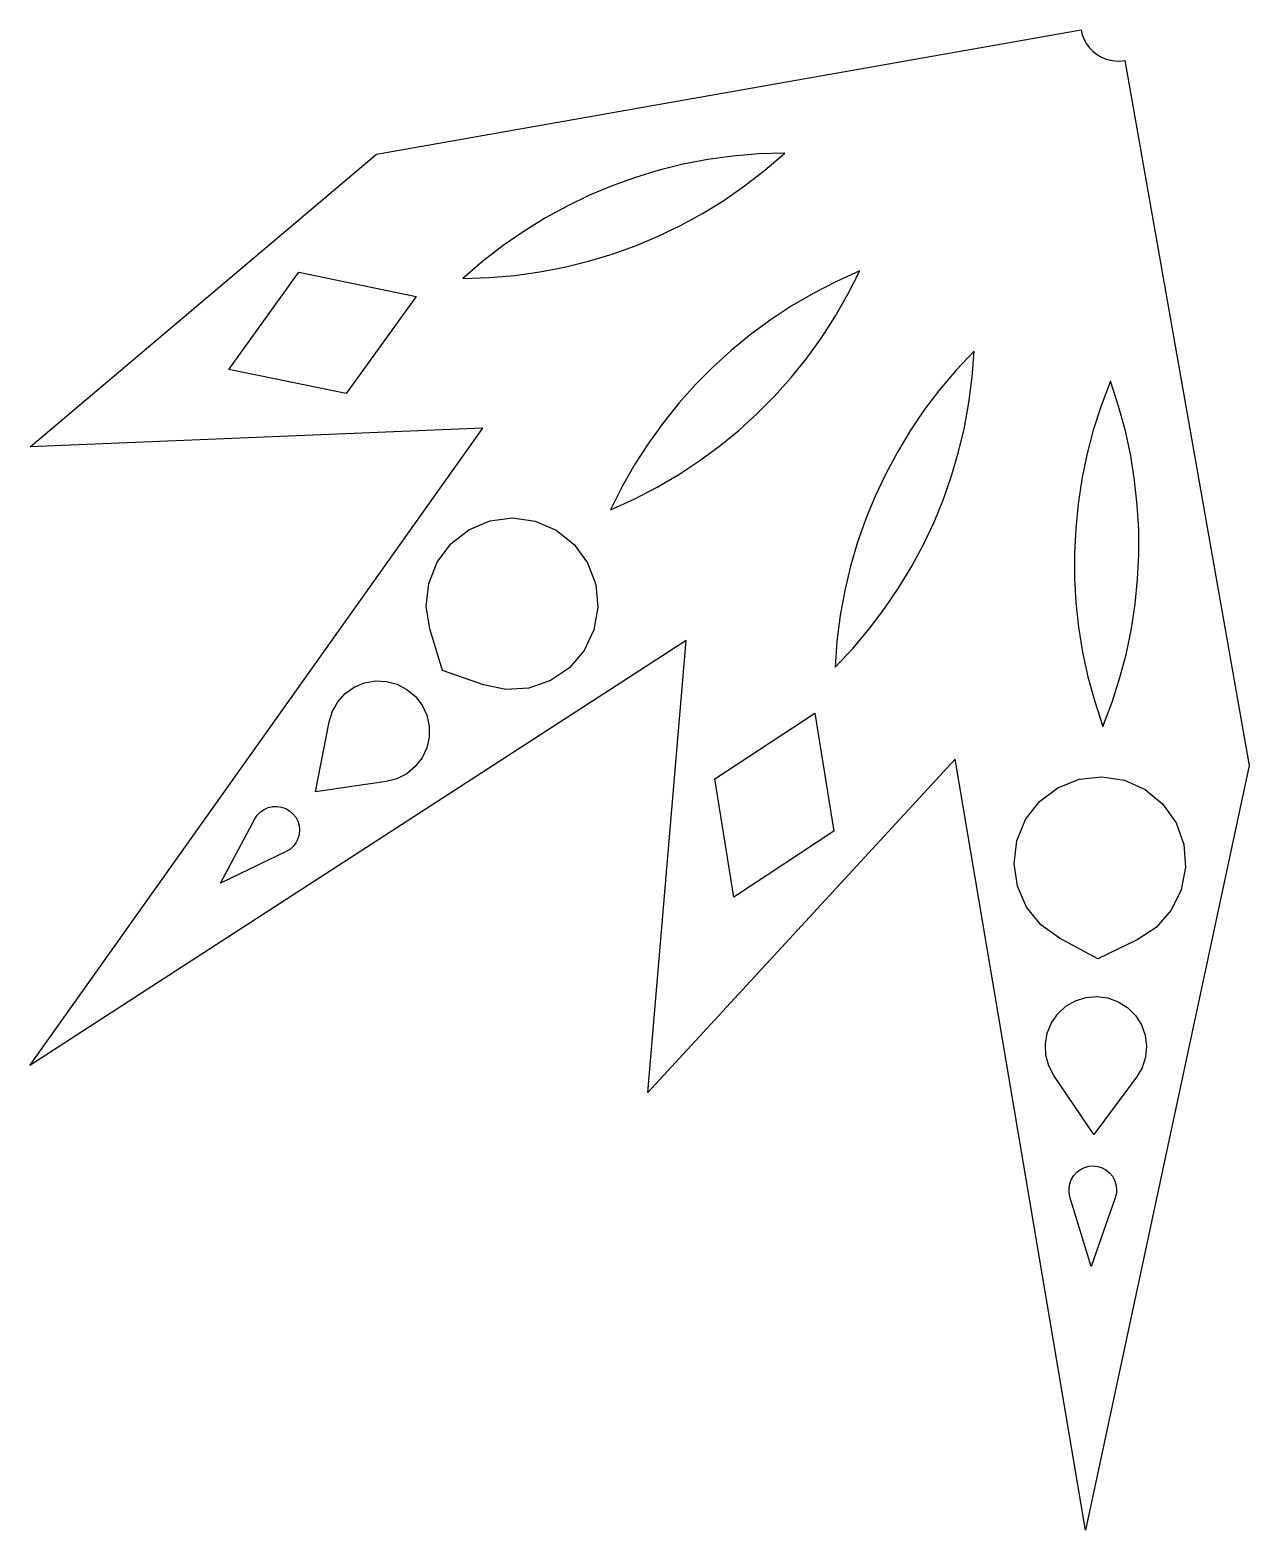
# Model space of a CAD drawing. Header units: metres. Extents: x 0 to 1198, y -1473 to 0.
import ezdxf

# ---------------------------------------------------------------- set-up
doc = ezdxf.new("R2010")
doc.units = ezdxf.units.M

msp = doc.modelspace()

# ---------------------------------------------------------------- linework, layer by layer
at = {"layer": 'CONTOUR'}
msp.add_lwpolyline([(1197.6, -722.33), (1036.81, -1473.22), (908.93, -716.03), (607.15, -1043.44), (644.65, -599.75), (0, -1017.01), (444.99, -391.18), (0.09, -409.29), (340.34, -122.07), (1032.66, 0), (1033.81, -4.7), (1035.57, -9.21), (1037.89, -13.46), (1040.76, -17.36), (1044.1, -20.85), (1047.88, -23.88), (1052.01, -26.39), (1056.44, -28.34), (1061.09, -29.7), (1065.87, -30.43), (1070.71, -30.54), (1075.52, -30.01)], close=True, dxfattribs=at)
at = {"layer": 'HOLES'}
for points in [[(741.5, -120.97), (715.8, -121.74), (690.64, -123.87), (665.97, -127.28), (641.78, -131.92), (618.07, -137.78), (594.81, -144.81), (572, -153.01), (549.65, -162.37), (527.75, -172.9), (506.31, -184.61), (485.34, -197.52), (464.85, -211.67), (444.86, -227.11), (425.39, -243.9), (451.09, -243.13), (476.25, -241), (500.92, -237.6), (525.11, -232.95), (548.82, -227.09), (572.08, -220.06), (594.89, -211.86), (617.24, -202.5), (639.14, -191.97), (660.58, -180.26), (681.55, -167.35), (702.04, -153.2), (722.03, -137.76)], [(379.41, -261.78), (310.64, -357.15), (195.5, -333.3), (264.27, -237.93)], [(815.19, -236.64), (791.75, -247.19), (769.31, -258.78), (747.82, -271.37), (727.25, -284.92), (707.58, -299.4), (688.79, -314.8), (670.86, -331.11), (653.79, -348.31), (637.58, -366.41), (622.25, -385.44), (607.82, -405.39), (594.3, -426.31), (581.74, -448.22), (570.19, -471.18), (593.63, -460.63), (616.07, -449.04), (637.55, -436.45), (658.12, -422.9), (677.79, -408.42), (696.59, -393.02), (714.52, -376.72), (731.59, -359.51), (747.79, -341.41), (763.12, -322.39), (777.55, -302.43), (791.07, -281.51), (803.63, -259.6)], [(927.53, -315.31), (909.91, -334.02), (893.62, -353.32), (878.58, -373.17), (864.77, -393.56), (852.14, -414.47), (840.66, -435.89), (830.34, -457.81), (821.15, -480.24), (813.11, -503.17), (806.23, -526.61), (800.53, -550.57), (796.04, -575.06), (792.83, -600.11), (790.93, -625.75), (808.56, -607.04), (824.85, -587.74), (839.88, -567.89), (853.7, -547.5), (866.33, -526.59), (877.8, -505.17), (888.13, -483.24), (897.32, -460.82), (905.36, -437.89), (912.24, -414.45), (917.94, -390.49), (922.42, -365.99), (925.64, -340.94)], [(1061.43, -344.99), (1052.31, -369.02), (1044.64, -393.09), (1038.35, -417.18), (1033.39, -441.31), (1029.72, -465.46), (1027.32, -489.64), (1026.17, -513.85), (1026.26, -538.08), (1027.61, -562.34), (1030.22, -586.63), (1034.12, -610.95), (1039.36, -635.29), (1045.97, -659.67), (1054.03, -684.08), (1063.15, -660.04), (1070.82, -635.98), (1077.11, -611.89), (1082.07, -587.76), (1085.74, -563.61), (1088.14, -539.43), (1089.29, -515.22), (1089.2, -490.99), (1087.85, -466.73), (1085.24, -442.44), (1081.34, -418.12), (1076.11, -393.78), (1069.49, -369.4)], [(405.37, -628.96), (392.96, -588.11), (389.35, -565.93), (391.73, -543.59), (399.92, -522.66), (413.36, -504.65), (431.07, -490.82), (451.8, -482.16), (474.09, -479.28), (496.34, -482.4), (516.99, -491.28), (534.55, -505.29), (547.79, -523.45), (555.76, -544.46), (557.9, -566.83), (554.05, -588.97), (544.5, -609.31), (529.91, -626.4), (511.33, -639.03), (490.06, -646.31), (467.64, -647.71), (445.64, -643.14)], [(280.64, -748.36), (293.88, -679.54), (297.09, -669.16), (302.47, -659.73), (309.76, -651.69), (318.63, -645.43), (328.65, -641.24), (339.34, -639.32), (350.19, -639.77), (360.68, -642.56), (370.32, -647.57), (378.64, -654.55), (385.25, -663.16), (389.83, -673.01), (392.16, -683.61), (392.14, -694.47), (389.76, -705.07), (385.13, -714.89), (378.49, -723.48), (370.14, -730.42), (360.48, -735.38), (349.97, -738.13)], [(771.07, -670.91), (789.87, -786.97), (691.59, -851.53), (672.79, -735.46)], [(1049.05, -912.19), (1011.4, -892.08), (993.16, -878.95), (979.04, -861.46), (970.04, -840.87), (966.8, -818.64), (969.55, -796.34), (978.09, -775.55), (991.81, -757.76), (1009.75, -744.22), (1030.62, -735.91), (1052.96, -733.4), (1075.16, -736.88), (1095.65, -746.1), (1112.98, -760.4), (1125.92, -778.78), (1133.54, -799.91), (1135.31, -822.31), (1131.1, -844.39), (1121.21, -864.57), (1106.34, -881.42), (1087.56, -893.74)], [(187.09, -837.91), (220.8, -774.84), (223.24, -771.16), (226.32, -768), (229.94, -765.48), (233.97, -763.69), (238.27, -762.68), (242.68, -762.49), (247.04, -763.14), (251.21, -764.59), (255.03, -766.8), (258.37, -769.68), (261.1, -773.14), (263.14, -777.06), (264.41, -781.28), (264.87, -785.67), (264.49, -790.07), (263.29, -794.32), (261.32, -798.26), (258.64, -801.77), (255.36, -804.72), (251.58, -806.99)], [(1045.29, -1084.82), (1005.99, -1026.78), (1000.92, -1017.18), (998.05, -1006.71), (997.53, -995.86), (999.37, -985.16), (1003.49, -975.12), (1009.69, -966.2), (1017.68, -958.85), (1027.08, -953.41), (1037.43, -950.13), (1048.25, -949.18), (1059.01, -950.6), (1069.21, -954.32), (1078.36, -960.17), (1086.02, -967.87), (1091.83, -977.04), (1095.51, -987.26), (1096.88, -998.03), (1095.89, -1008.84), (1092.57, -1019.18), (1087.08, -1028.55)], [(1042.46, -1214.28), (1021.7, -1145.85), (1020.82, -1141.53), (1020.77, -1137.11), (1021.55, -1132.77), (1023.12, -1128.65), (1025.45, -1124.9), (1028.44, -1121.65), (1031.98, -1119.02), (1035.95, -1117.1), (1040.21, -1115.96), (1044.62, -1115.64), (1049, -1116.15), (1053.21, -1117.48), (1057.09, -1119.57), (1060.52, -1122.35), (1063.36, -1125.73), (1065.52, -1129.58), (1066.92, -1133.76), (1067.5, -1138.13), (1067.26, -1142.54), (1066.19, -1146.82)]]:
    msp.add_lwpolyline(points, close=True, dxfattribs=at)

doc.saveas('drawing.dxf')
